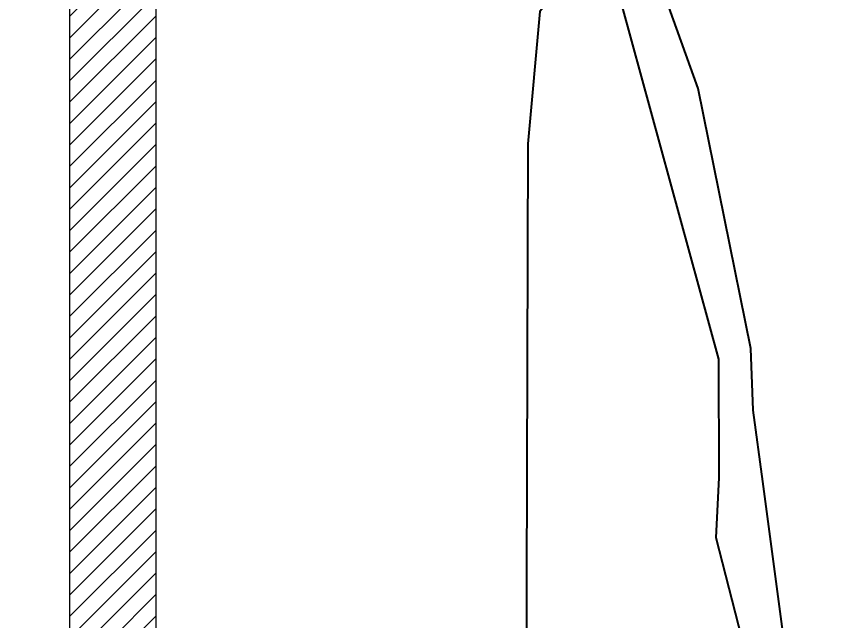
# Model space of a CAD drawing. Header units: millimetres. Extents: x -853320 to 19484, y -510814 to 9708.
# Drawn here: x 13713.7 to 13887.2, y 3550 to 3676.6 of the extents above; entities that cross this region are included whole.
import ezdxf

# ---------------------------------------------------------------- set-up
doc = ezdxf.new("R2010")
doc.units = ezdxf.units.MM
doc.layers.add('DS_ST_quote 1_50', color=7, linetype='Continuous')
doc.layers.add('VESTIARIO - clothing', color=185, linetype='Continuous')
doc.layers.add('F_ARREDI', color=7, linetype='Continuous', lineweight=5)
doc.layers.add('F_MULTI laminato OPACO', color=1, linetype='Continuous', lineweight=5)
doc.styles.add('ARIAL', font='arial.ttf')
doc.dimstyles.new('ISO-100', dxfattribs={"dimtxt": 100, "dimasz": 5, "dimexe": 0.25, "dimexo": 6, "dimgap": 6, "dimtad": 1, "dimtxsty": 'ARIAL', "dimblk": 'ARCHTICK', "dimcen": 2.5, "dimdle": 15, "dimse1": 1, "dimse2": 1, "dimclrd": 256, "dimclre": 256, "dimclrt": 256, "dimadec": 0, "dimazin": 0, "dimtfac": 1, "dimtmove": 0, "dimatfit": 3, "dimldrblk": 'ARCHTICK', "dimfxl": 1, "dimlwd": -1, "dimlwe": -1, "dimarcsym": 0})

# ---------------------------------------------------------------- blocks, each defined once
blk = doc.blocks.new('ARMADIO_camera doppia_pianta')
at = {"layer": 'F_MULTI laminato OPACO', "transparency": 33554508}
h = blk.add_hatch(dxfattribs=at)
h.set_pattern_fill('ANSI31', color=256, angle=180)
h.set_pattern_definition([(225, (747100.5367, 534915.7557), (2.24506403, -2.24506403), [])])
h.paths.add_polyline_path([(27628.11, 3277.66), (27610.11, 3277.66), (27610.11, 3859.66), (27628.11, 3859.66)])
at = {"layer": 'F_MULTI laminato OPACO'}
for points in [[(27628.11, 3277.66), (27610.11, 3277.66), (27610.11, 3859.66), (27628.11, 3859.66)], [(27628.11, 3277.66), (28078.11, 3277.66), (28078.11, 3859.66), (27628.11, 3859.66)], [(27628.11, 3298.66), (28060.11, 3298.66), (28060.11, 3848.66), (27628.11, 3848.66)]]:
    blk.add_lwpolyline(points, close=True, dxfattribs=at)
at = {"layer": 'VESTIARIO - clothing', "color": 3}
for points in [[(27754.75, 3372.4), (27761.73, 3447.33), (27758.9, 3472.02), (27756.79, 3484.33), (27767.31, 3562.29), (27763.35, 3629.74), (27755.21, 3690.98), (27753.13, 3705.92), (27752.69, 3718.89), (27741.62, 3773.33), (27735.52, 3790.45), (27731.99, 3799.28), (27721.41, 3804.42), (27708.47, 3789.5), (27705.95, 3761.73), (27705.58, 3623.59), (27711.93, 3612.91), (27718.17, 3624.33), (27737.77, 3619.95), (27746.68, 3585.94)], [(27723.63, 3798.18), (27745.92, 3716.61), (27745.99, 3691.75), (27745.35, 3679.28), (27764.91, 3603.09), (27768.87, 3535.64), (27768.6, 3473.05), (27769.36, 3458.63), (27768.72, 3445.85), (27761.51, 3389.48), (27756.48, 3371.93), (27749.21, 3354.42), (27734.4, 3358.37), (27730.22, 3370.39), (27727.32, 3397.84), (27709.58, 3534.92), (27715.83, 3546.34), (27723.37, 3535.73), (27742.33, 3542.37), (27747.19, 3577.18)]]:
    blk.add_lwpolyline(points, dxfattribs=at)
blk = doc.blocks.new('_ArchTick')
at = {"color": 0, "linetype": 'ByBlock', "const_width": 0.15}
blk.add_lwpolyline([(-0.5, -0.5), (0.5, 0.5)], dxfattribs=at)
blk = doc.blocks.new('*D146')
at = {"layer": 'Defpoints', "color": 0, "transparency": 16777216}
for p in [(5588.56, 7348.81), (19268.52, 2810.66), (19483.82, 2810.66)]:
    blk.add_point(p, dxfattribs=at)
at = {"layer": 'DS_ST_quote 1_50', "transparency": 16777216}
blk.add_line((19268.52, 7363.81), (19268.52, 2795.66), dxfattribs=at)
at = {"layer": 'DS_ST_quote 1_50', "transparency": 16777216, "xscale": 5, "yscale": 5, "zscale": 5}
for p, rotation in [((19268.52, 7348.81), 90), ((19268.52, 2810.66), 270)]:
    blk.add_blockref('_ArchTick', p, dxfattribs=dict(at, rotation=rotation))
at = {"layer": 'DS_ST_quote 1_50', "transparency": 16777216, "insert": (19202.43, 5079.74), "char_height": 100, "attachment_point": 5, "rotation": 90, "style": 'ARIAL'}
blk.add_mtext('4538,15', dxfattribs=at)

msp = doc.modelspace()

# ---------------------------------------------------------------- block references
at = {"layer": 'F_ARREDI'}
msp.add_blockref('ARMADIO_camera doppia_pianta', (-13885.264, -111.845), dxfattribs=at)

# ---------------------------------------------------------------- dimensions: what is measured, and where the dimension line sits
at = {"layer": 'DS_ST_quote 1_50', "color": 4}
dim = msp.add_linear_dim(base=(19268.5243, 2810.6601), p1=(5588.556, 7348.8148), p2=(19483.824, 2810.6601), angle=90, dimstyle='ISO-100', dxfattribs=at)
dim.commit()
dim.dimension.update_dxf_attribs({"geometry": '*D146', "text_midpoint": (19202.4288, 5079.7375)})

doc.saveas('drawing.dxf')
